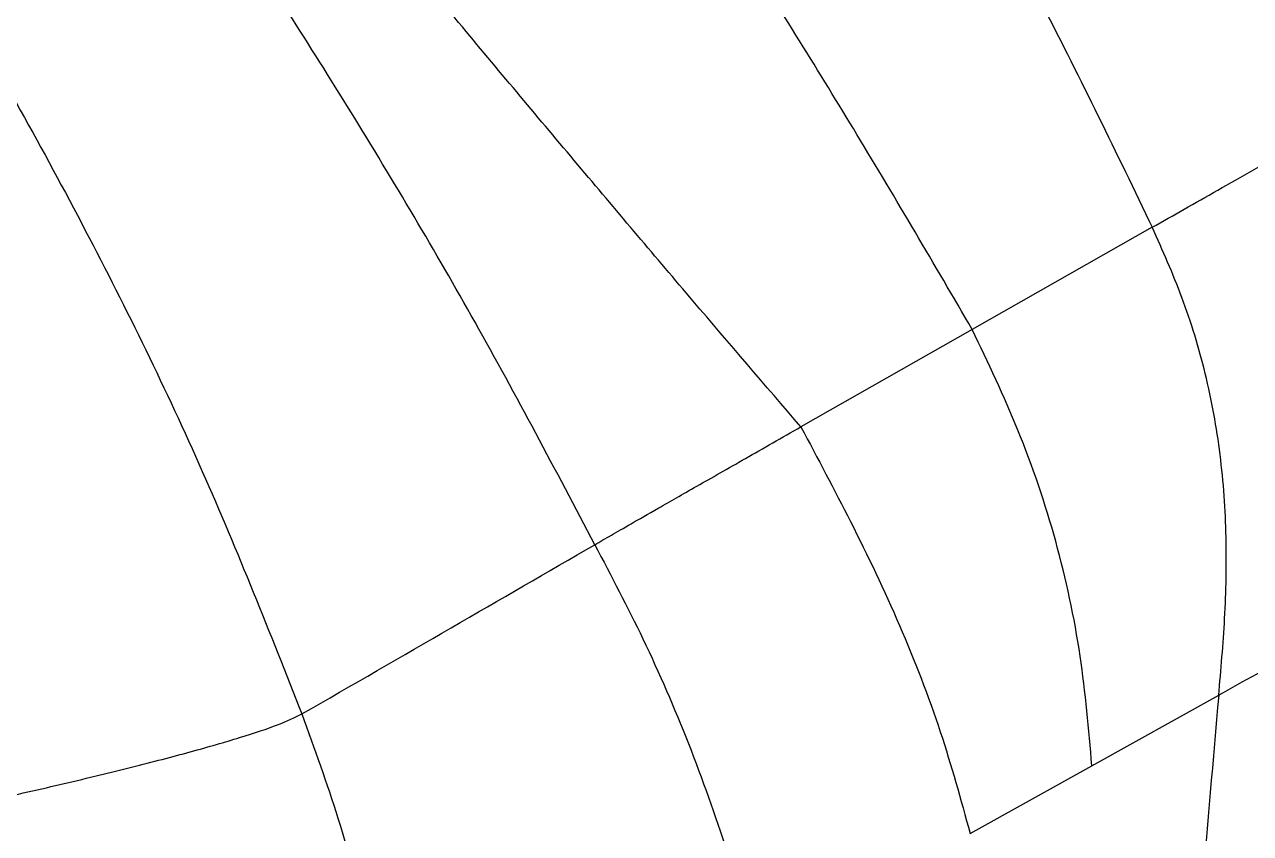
# Model space of a CAD drawing. Extents: x 400 to 501, y 484 to 634.
# Drawn here: x 468.523 to 471.698, y 556.978 to 559.073 of the extents above; entities that cross this region are included whole.
import ezdxf

# ---------------------------------------------------------------- set-up
doc = ezdxf.new("R2010")
doc.units = 0
doc.header["$MEASUREMENT"] = 0
doc.layers.add('DIM', color=3, linetype='Continuous')
doc.layers.add('GEOMETRY', color=3, linetype='Continuous', lineweight=25)

# ---------------------------------------------------------------- blocks, each defined once
blk = doc.blocks.new('2026 GRANDEE')
at = {"layer": 'GEOMETRY', "ltscale": 16}
for p, q in [((21.0186, -38.2922), (20.5526, -38.5571)), ((20.5526, -38.5571), (20.1089, -38.8094)), ((20.8622, -39.6871), (21.1906, -39.5045)), ((20.5471, -39.8626), (20.8622, -39.6871))]:
    blk.add_line(p, q, dxfattribs=at)
for points, knots in [([(18.4959, -34.318), (18.6224, -34.4714), (18.9184, -34.8419), (19.3292, -35.4053), (19.7301, -36.0088), (20.0865, -36.5762), (20.4248, -37.1454), (20.7395, -37.7142), (20.9259, -38.1001), (21.0186, -38.2922)], [0.2885969, 0.2885969, 0.2885969, 0.2885969, 0.3783244, 0.5025861, 0.6031449, 0.7053453, 0.8053814, 0.9031455, 1, 1, 1, 1]), ([(16.0596, -35.1696), (16.0991, -35.2141), (16.3036, -35.4463), (16.6609, -35.8737), (17.1121, -36.4628), (17.5309, -37.0638), (17.9146, -37.6745), (18.2591, -38.2931), (18.5653, -38.9166), (18.7336, -39.3423), (18.8169, -39.553)], [0.5523938, 0.5523938, 0.5523938, 0.5523938, 0.5677371, 0.6321568, 0.6959727, 0.758973, 0.8209813, 0.8818622, 0.9415362, 1, 1, 1, 1]), ([(19.5752, -39.1144), (19.4737, -38.9216), (19.2746, -38.5438), (18.9512, -37.9998), (18.6234, -37.4859), (18.289, -36.996), (17.9176, -36.4831), (17.5035, -35.9458), (17.135, -35.4977), (16.9156, -35.2422), (16.8524, -35.1696)], [0, 0, 0, 0, 0.0554036, 0.1086248, 0.1594355, 0.2082825, 0.2567981, 0.3172163, 0.3769247, 0.4007728, 0.4007728, 0.4007728, 0.4007728]), ([(21.0186, -38.2922), (21.0732, -38.2612), (21.1816, -38.1996), (21.3569, -38.1001), (21.5264, -38.004), (21.6823, -37.9157), (21.8469, -37.8225), (22.0168, -37.7264), (22.1889, -37.629), (22.3891, -37.5158), (22.6142, -37.3886), (22.775, -37.2978), (22.8549, -37.2527)], [0, 0, 0, 0, 0.130022, 0.258163, 0.34231, 0.426344, 0.509985, 0.592888, 0.674961, 0.756827, 0.879219, 1, 1, 1, 1]), ([(20.1089, -38.8094), (20.016, -38.7011), (19.8274, -38.4812), (19.5386, -38.1392), (19.2373, -37.7801), (19.0327, -37.533), (18.9279, -37.4066)], [0, 0, 0, 0, 0.2381029, 0.4838335, 0.7357834, 1, 1, 1, 1]), ([(20.5526, -38.5571), (20.4539, -38.3881), (20.2596, -38.0556), (20.0555, -37.729), (19.9551, -37.5684)], [0, 0, 0, 0, 0.508127, 1, 1, 1, 1]), ([(21.1906, -39.5045), (21.1964, -39.4382), (21.2084, -39.3022), (21.2128, -39.0936), (21.1982, -38.8808), (21.1601, -38.6723), (21.1003, -38.4754), (21.0454, -38.3523), (21.0186, -38.2922)], [0, 0, 0, 0, 0.160379, 0.329269, 0.502112, 0.673941, 0.840737, 1, 1, 1, 1]), ([(23.0739, -38.4721), (22.9847, -38.5206), (22.8067, -38.6175), (22.5613, -38.7514), (22.3482, -38.8678), (22.1683, -38.9662), (21.9933, -39.062), (21.8262, -39.1537), (21.6704, -39.2393), (21.5277, -39.3179), (21.3998, -39.3885), (21.2857, -39.4516), (21.2223, -39.4868), (21.1906, -39.5045)], [0, 0, 0, 0, 0.126295, 0.252114, 0.335226, 0.417888, 0.500833, 0.584025, 0.667139, 0.749884, 0.833132, 0.916567, 1, 1, 1, 1]), ([(20.8622, -39.6871), (20.854, -39.5922), (20.8369, -39.3961), (20.7741, -39.1037), (20.6782, -38.8209), (20.5936, -38.6432), (20.5526, -38.5571)], [0, 0, 0, 0, 0.2417121, 0.4993155, 0.7572239, 1, 1, 1, 1]), ([(19.5752, -39.1144), (19.5891, -39.1063), (19.6168, -39.0903), (19.666, -39.0619), (19.736, -39.0218), (19.8349, -38.9653), (19.962, -38.8929), (20.06, -38.8372), (20.1089, -38.8094)], [0, 0, 0, 0, 0.166213, 0.332937, 0.499822, 0.666834, 0.833593, 1, 1, 1, 1]), ([(20.1089, -38.8094), (20.1522, -38.8908), (20.2422, -39.0596), (20.3671, -39.3216), (20.4722, -39.5918), (20.5227, -39.7745), (20.5471, -39.8626)], [0, 0, 0, 0, 0.2416841, 0.5012578, 0.759565, 1, 1, 1, 1]), ([(18.8169, -39.553), (18.9469, -39.4779), (19.2068, -39.3277), (19.4524, -39.1855), (19.5752, -39.1144)], [0, 0, 0, 0, 0.500002, 1, 1, 1, 1]), ([(19.5752, -39.1144), (19.6177, -39.1952), (19.7061, -39.3631), (19.8205, -39.6286), (19.9176, -39.9012), (19.9728, -40.0837), (19.9994, -40.1714)], [0, 0, 0, 0, 0.240344, 0.4996036, 0.7592564, 1, 1, 1, 1]), ([(21.1906, -39.5045), (21.1758, -39.6722), (21.1464, -40.0066), (21.1274, -40.3413), (21.1179, -40.5081)], [0, 0, 0, 0, 0.5015278, 1, 1, 1, 1]), ([(17.5775, -39.8688), (17.6526, -39.8533), (17.8029, -39.8223), (18.012, -39.7768), (18.2058, -39.7325), (18.3806, -39.6901), (18.5341, -39.65), (18.6619, -39.613), (18.7633, -39.5792), (18.7987, -39.5619), (18.8169, -39.553)], [0, 0, 0, 0, 0.118135, 0.236568, 0.355876, 0.476787, 0.600216, 0.727371, 0.859906, 1, 1, 1, 1]), ([(18.8169, -39.553), (18.8492, -39.6426), (18.9152, -39.8256), (18.9908, -40.1114), (19.0476, -40.4037), (19.0747, -40.5999), (19.088, -40.6964)], [0, 0, 0, 0, 0.242365, 0.495499, 0.751861, 1, 1, 1, 1]), ([(21.1179, -40.5081), (21.1429, -40.499), (21.1927, -40.4809), (21.2962, -40.443), (21.4087, -40.4018), (21.5249, -40.3591), (21.639, -40.3172), (21.7617, -40.272), (21.9061, -40.2189), (22.073, -40.1573), (22.2613, -40.0879), (22.4834, -40.0059), (22.7395, -39.9113), (22.9242, -39.8429), (23.0167, -39.8087)], [0, 0, 0, 0, 0.08655, 0.172338, 0.257205, 0.32034, 0.383198, 0.446009, 0.508735, 0.591992, 0.674587, 0.756285, 0.87807, 1, 1, 1, 1])]:
    blk.add_open_spline(points, degree=3, knots=knots, dxfattribs=at)

msp = doc.modelspace()

# ---------------------------------------------------------------- block references
at = {"layer": 'DIM'}
msp.add_blockref('2026 GRANDEE', (450.4248, 596.8403), dxfattribs=at)

doc.saveas('drawing.dxf')
